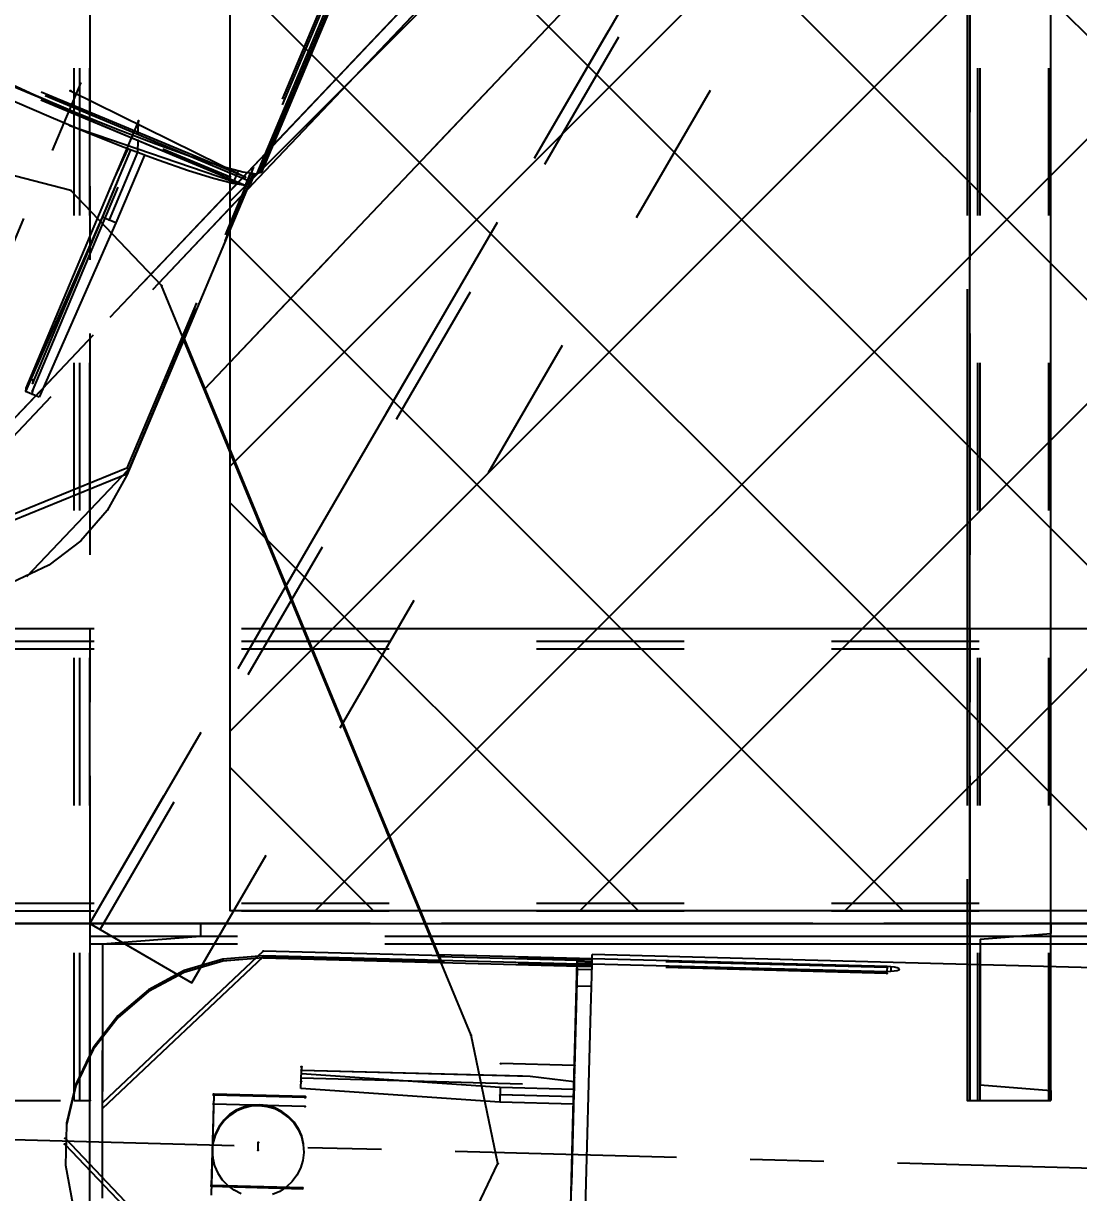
# Model space of a CAD drawing. Header units: millimetres. Extents: x 2368 to 8313, y 7493 to 11698.
# Drawn here: x 5303.79 to 5318.09, y 11269.77 to 11285.62 of the extents above; entities that cross this region are included whole.
import ezdxf

# ---------------------------------------------------------------- set-up
doc = ezdxf.new("R2010")
doc.units = ezdxf.units.MM
for name, pattern in [('XKITLINE00', [0]), ('XKITLINE02', [4, 2, -2]), ('XKITLINE03', [6, 3, -1, 1, -1])]:
    doc.linetypes.add(name, pattern=pattern)
doc.styles.add('ROMANS', font='romans.shx')
doc.dimstyles.new('MD300', dxfattribs={"dimtxt": 2.5, "dimasz": 2.5, "dimexe": 1, "dimexo": 1, "dimgap": 0.5, "dimtad": 1, "dimdec": 1, "dimlfac": 50, "dimrnd": 0.5, "dimdsep": 46, "dimtxsty": 'ROMANS', "dimcen": 1, "dimclrd": 146, "dimclre": 146, "dimclrt": 30, "dimadec": 1, "dimazin": 2, "dimtfac": 1, "dimtdec": 1, "dimtmove": 0, "dimatfit": 1, "dimfxl": 1, "dimtolj": 1, "dimtzin": 0, "dimlwd": -1, "dimlwe": -1, "dimarcsym": 0})

# ---------------------------------------------------------------- blocks, each defined once
blk = doc.blocks.new('*D37')
at = {"color": 146, "transparency": 16777216}
for p, q in [((6544.584, 11276.27), (6544.584, 10979.265)), ((5216.588, 11053.98), (5216.588, 10979.265)), ((5219.088, 10980.265), (6542.084, 10980.265))]:
    blk.add_line(p, q, dxfattribs=at)
for points in [[(5219.088, 10980.681), (5219.088, 10979.848), (5216.588, 10980.265)], [(6542.084, 10980.681), (6542.084, 10979.848), (6544.584, 10980.265)]]:
    blk.add_solid(points, dxfattribs=at)
at = {"layer": 'Defpoints', "color": 0, "transparency": 16777216}
for p in [(6544.584, 11277.27), (5216.588, 11054.98), (6544.584, 10980.265)]:
    blk.add_point(p, dxfattribs=at)
at = {"color": 30, "transparency": 16777216, "insert": (5880.586, 10982.015), "char_height": 2.5, "attachment_point": 5, "style": 'ROMANS'}
blk.add_mtext('\\A1;66400', dxfattribs=at)
blk = doc.blocks.new('*D38')
at = {"color": 146, "transparency": 16777216}
for p, q in [((3888.584, 11276.27), (3888.584, 10968.162)), ((6544.588, 11276.271), (6544.588, 10968.162)), ((6542.088, 10969.162), (3891.084, 10969.162))]:
    blk.add_line(p, q, dxfattribs=at)
for points in [[(3891.084, 10969.579), (3891.084, 10968.745), (3888.584, 10969.162)], [(6542.088, 10969.579), (6542.088, 10968.745), (6544.588, 10969.162)]]:
    blk.add_solid(points, dxfattribs=at)
at = {"layer": 'Defpoints', "color": 0, "transparency": 16777216}
for p in [(3888.584, 11277.27), (6544.588, 11277.271), (3888.584, 10969.162)]:
    blk.add_point(p, dxfattribs=at)
at = {"color": 30, "transparency": 16777216, "insert": (5216.586, 10970.912), "char_height": 2.5, "attachment_point": 5, "style": 'ROMANS'}
blk.add_mtext('\\A1;132800', dxfattribs=at)

msp = doc.modelspace()

# ---------------------------------------------------------------- hatches: boundary and pattern name
h = msp.add_hatch()
h.set_pattern_fill('ANSI37', color=1, scale=0.8, style=0)
h.set_pattern_definition([(45, (2834.9725, 7557.9502), (-1.7960512, 1.7960512), []), (135, (2834.9725, 7557.9502), (-1.7960512, -1.7960512), [])])
h.paths.add_polyline_path([(5426.5882, 11273.5862), (5426.5882, 11311.4162), (5306.5882, 11311.4162), (5306.5882, 11273.5862)])

# ---------------------------------------------------------------- linework, layer by layer
at = {"color": 8, "linetype": 'XKITLINE03'}
for p, q in [((5380.5882, 11465.4767), (5298.5882, 11270.6161)), ((5380.5882, 11465.4767), (5298.5882, 11270.6161)), ((5308.4598, 11287.3605), (5305.1896, 11279.5894)), ((5308.4599, 11287.3605), (5305.1897, 11279.5894)), ((5308.4577, 11287.2809), (5305.1875, 11279.5098)), ((5308.4578, 11287.2809), (5305.1876, 11279.5098)), ((5301.9881, 11285.4623), (5306.8485, 11283.4322)), ((5301.9881, 11285.4623), (5306.8485, 11283.4322)), ((5306.8498, 11283.4817), (5301.9894, 11285.5119)), ((5306.8498, 11283.4817), (5301.9894, 11285.5119)), ((5306.7934, 11283.4247), (5302.0415, 11285.4096)), ((5306.7935, 11283.4247), (5302.0416, 11285.4096)), ((5306.7963, 11283.5344), (5302.0444, 11285.5193)), ((5306.7964, 11283.5344), (5302.0445, 11285.5193)), ((5304.4251, 11284.7065), (5306.7963, 11283.5344)), ((5304.4252, 11284.7065), (5306.7964, 11283.5344)), ((5305.3469, 11284.2991), (5304.9603, 11283.3805)), ((5305.3468, 11284.2991), (5304.9603, 11283.3805)), ((5305.3426, 11284.1399), (5305.3469, 11284.2991)), ((5305.3426, 11284.1399), (5305.3468, 11284.2991)), ((5303.9124, 11280.7412), (5305.3426, 11284.1399)), ((5303.9124, 11280.7412), (5305.3426, 11284.1399)), ((5304.4127, 11284.2376), (5306.7934, 11283.4247)), ((5304.4128, 11284.2376), (5306.7935, 11283.4247)), ((5303.9095, 11280.635), (5305.3398, 11284.0337)), ((5303.9096, 11280.635), (5305.3398, 11284.0337)), ((5305.3398, 11284.0337), (5305.3356, 11283.8745)), ((5305.3398, 11284.0337), (5305.3356, 11283.8745)), ((5305.3356, 11283.8745), (5304.949, 11282.9559)), ((5305.3356, 11283.8745), (5304.9491, 11282.9559)), ((5304.4309, 11283.354), (5302.6846, 11283.8051)), ((5304.431, 11283.354), (5302.6847, 11283.8051)), ((5305.6599, 11282.0653), (5304.4309, 11283.354)), ((5305.6599, 11282.0653), (5304.431, 11283.354)), ((5306.8485, 11283.4322), (5306.863, 11283.4512)), ((5306.8485, 11283.4322), (5306.8629, 11283.4512)), ((5306.863, 11283.4512), (5306.8498, 11283.4817)), ((5306.8629, 11283.4512), (5306.8498, 11283.4817)), ((5309.8567, 11271.9004), (5305.6599, 11282.0653)), ((5309.8567, 11271.9004), (5305.6599, 11282.0653)), ((5303.9136, 11280.7854), (5303.9124, 11280.7412)), ((5303.9135, 11280.7854), (5303.9124, 11280.7412)), ((5303.9084, 11280.5908), (5303.9096, 11280.635)), ((5303.9084, 11280.5908), (5303.9095, 11280.635)), ((5305.1896, 11279.5894), (5301.7605, 11278.192)), ((5305.1897, 11279.5894), (5301.7606, 11278.192)), ((5305.1875, 11279.5098), (5301.7584, 11278.1124)), ((5305.1876, 11279.5098), (5301.7585, 11278.1124)), ((5307.0392, 11273.0426), (5304.351, 11270.5032)), ((5307.0393, 11273.0426), (5304.3511, 11270.5032)), ((5315.4963, 11272.8184), (5307.0392, 11273.0426)), ((5315.4963, 11272.8184), (5307.0393, 11273.0426)), ((5307.0372, 11272.963), (5304.3489, 11270.4236)), ((5307.0371, 11272.963), (5304.3489, 11270.4236)), ((5315.4942, 11272.7388), (5307.0371, 11272.963)), ((5315.4942, 11272.7388), (5307.0372, 11272.963)), ((5311.2964, 11272.8801), (5311.1573, 11267.6325)), ((5311.2965, 11272.8801), (5311.1574, 11267.6325)), ((5311.1586, 11267.6821), (5311.2977, 11272.9296)), ((5311.1587, 11267.6821), (5311.2978, 11272.9296)), ((5311.297, 11272.9011), (5311.161, 11267.7707)), ((5311.297, 11272.9011), (5311.161, 11267.7707)), ((5311.2337, 11270.5155), (5311.297, 11272.9011)), ((5311.2338, 11270.5155), (5311.297, 11272.9011)), ((5311.2975, 11272.9197), (5311.2964, 11272.8801)), ((5311.2975, 11272.9197), (5311.2965, 11272.8801)), ((5311.2978, 11272.9296), (5311.2975, 11272.9197)), ((5311.2977, 11272.9296), (5311.2975, 11272.9197)), ((5311.2941, 11272.7914), (5311.1581, 11267.661)), ((5311.2941, 11272.7914), (5311.1581, 11267.661)), ((5311.2213, 11270.0466), (5311.2941, 11272.7914)), ((5311.2214, 11270.0466), (5311.2941, 11272.7914)), ((5310.2206, 11270.1603), (5309.8567, 11271.9004)), ((5310.2207, 11270.1603), (5309.8567, 11271.9004)), ((5307.5578, 11271.4722), (5307.5566, 11271.4279)), ((5307.5579, 11271.4722), (5307.5567, 11271.4279)), ((5311.2596, 11271.4891), (5310.2599, 11271.5156)), ((5311.2596, 11271.4891), (5310.26, 11271.5156)), ((5311.2553, 11271.3299), (5311.2596, 11271.4891)), ((5311.2554, 11271.3299), (5311.2596, 11271.4891)), ((5307.5526, 11271.2775), (5307.5538, 11271.3218)), ((5307.5527, 11271.2775), (5307.5539, 11271.3218)), ((5307.5538, 11271.3218), (5311.2525, 11271.2237)), ((5307.5539, 11271.3218), (5311.2526, 11271.2237)), ((5307.5566, 11271.4279), (5311.2553, 11271.3299)), ((5307.5567, 11271.4279), (5311.2554, 11271.3299)), ((5311.2525, 11271.2237), (5311.2483, 11271.0645)), ((5311.2526, 11271.2237), (5311.2484, 11271.0645)), ((5306.3673, 11271.0879), (5306.3345, 11269.8532)), ((5306.3672, 11271.0879), (5306.3345, 11269.8532)), ((5306.3676, 11271.1021), (5306.3348, 11269.8674)), ((5306.3676, 11271.1021), (5306.3349, 11269.8674)), ((5307.6068, 11271.055), (5306.3672, 11271.0879)), ((5307.6068, 11271.055), (5306.3673, 11271.0879)), ((5307.6072, 11271.0692), (5306.3676, 11271.1021)), ((5307.6071, 11271.0692), (5306.3676, 11271.1021)), ((5311.2483, 11271.0645), (5310.2486, 11271.091)), ((5311.2484, 11271.0645), (5310.2487, 11271.091)), ((5306.3641, 11270.9676), (5306.3313, 11269.7329)), ((5306.364, 11270.9676), (5306.3313, 11269.7329)), ((5307.6036, 11270.9347), (5306.364, 11270.9676)), ((5307.6036, 11270.9347), (5306.3641, 11270.9676)), ((5462.5882, 11266.2684), (5298.5882, 11270.6161)), ((5462.5882, 11266.2684), (5298.5882, 11270.6161)), ((5304.351, 11270.5032), (5306.9009, 11267.825)), ((5304.3511, 11270.5032), (5306.901, 11267.825)), ((5304.3489, 11270.4236), (5306.8989, 11267.7454)), ((5304.3489, 11270.4236), (5306.8988, 11267.7454)), ((5306.9676, 11270.3409), (5306.9704, 11270.447)), ((5306.9677, 11270.3409), (5306.9705, 11270.447)), ((5309.1997, 11268.0255), (5310.2206, 11270.1603)), ((5309.1997, 11268.0255), (5310.2207, 11270.1603)), ((5306.3348, 11269.8674), (5307.5744, 11269.8345)), ((5306.3349, 11269.8674), (5307.5745, 11269.8345)), ((5306.3345, 11269.8532), (5307.5741, 11269.8203)), ((5306.3345, 11269.8532), (5307.574, 11269.8203))]:
    msp.add_line(p, q, dxfattribs=at)
at = {"color": 8, "linetype": 'XKITLINE00'}
for p, q in [((5373.5705, 11441.7652), (5307.0141, 11283.6041)), ((5308.4916, 11287.2516), (5306.9454, 11283.5773)), ((5308.5305, 11287.2657), (5306.9843, 11283.5914)), ((5303.9298, 11284.6543), (5303.3981, 11284.8944)), ((5304.4899, 11284.4142), (5303.9298, 11284.6543)), ((5304.1623, 11284.3434), (5303.6722, 11284.5581)), ((5304.6633, 11284.1342), (5304.1623, 11284.3434)), ((5305.0503, 11284.1862), (5304.4899, 11284.4142)), ((5305.1539, 11283.9392), (5304.6633, 11284.1342)), ((5305.5829, 11283.9818), (5305.0503, 11284.1862)), ((5306.0611, 11283.8112), (5305.5829, 11283.9818)), ((5305.2407, 11283.9066), (5304.8568, 11282.9944)), ((5305.201, 11283.9215), (5305.0157, 11283.5211)), ((5305.4278, 11283.8359), (5305.0413, 11282.9174)), ((5305.4195, 11283.8394), (5305.1539, 11283.9392)), ((5305.4278, 11283.8359), (5305.4195, 11283.8394)), ((5305.4278, 11283.8363), (5305.4278, 11283.8359)), ((5305.6137, 11283.7665), (5305.428, 11283.8362)), ((5306.4608, 11283.6829), (5306.0611, 11283.8112)), ((5306.0233, 11283.6235), (5305.6137, 11283.7665)), ((5306.762, 11283.6034), (5306.4608, 11283.6829)), ((5305.0157, 11283.5211), (5303.8174, 11280.6735)), ((5306.9068, 11283.5828), (5305.1872, 11279.4965)), ((5306.3654, 11283.5161), (5306.0233, 11283.6235)), ((5306.6258, 11283.449), (5306.3654, 11283.5161)), ((5306.6979, 11283.6203), (5306.6258, 11283.449)), ((5306.9454, 11283.5773), (5306.762, 11283.6034)), ((5306.8626, 11283.5891), (5306.7935, 11283.4247)), ((5306.9116, 11283.5821), (5306.8485, 11283.4322)), ((5306.9185, 11283.5811), (5306.8592, 11283.4402)), ((5306.9843, 11283.5914), (5306.9563, 11283.6031)), ((5307.0141, 11283.6041), (5306.9843, 11283.5914)), ((5306.7935, 11283.4247), (5306.6258, 11283.449)), ((5306.8485, 11283.4322), (5306.8441, 11283.434)), ((5306.8592, 11283.4402), (5306.8485, 11283.4322)), ((5304.8568, 11282.9944), (5303.8162, 11280.6293)), ((5305.0413, 11282.9174), (5304.0007, 11280.5522)), ((5305.0413, 11282.9174), (5304.8568, 11282.9944)), ((5305.9572, 11281.3264), (5309.431, 11272.9128)), ((5305.9651, 11281.345), (5309.4467, 11272.9124)), ((5303.8174, 11280.6735), (5303.8162, 11280.6293)), ((5304.0007, 11280.5522), (5303.8162, 11280.6293)), ((5305.1872, 11279.4965), (5304.9238, 11279.0182)), ((5304.9238, 11279.0182), (5304.5664, 11278.6049)), ((5304.5664, 11278.6049), (5304.1304, 11278.2747)), ((5304.1304, 11278.2747), (5303.6351, 11278.042)), ((5306.4908, 11272.9071), (5305.9656, 11272.7524)), ((5306.4915, 11272.9337), (5305.9663, 11272.7789)), ((5307.0368, 11272.9497), (5306.4908, 11272.9071)), ((5306.4915, 11272.9337), (5306.4908, 11272.9071)), ((5307.0375, 11272.9762), (5306.4915, 11272.9337)), ((5307.0375, 11272.9762), (5307.0368, 11272.9497)), ((5307.0368, 11272.9497), (5311.4953, 11272.8315)), ((5311.496, 11272.858), (5307.0375, 11272.9762)), ((5311.4981, 11272.9377), (5309.4134, 11272.9929)), ((5311.2974, 11272.9164), (5309.4284, 11272.966)), ((5311.2965, 11272.8801), (5311.296, 11272.8633)), ((5311.2965, 11272.8801), (5311.2978, 11272.9284)), ((5311.4964, 11272.8748), (5311.2965, 11272.8801)), ((5311.497, 11272.8983), (5311.2971, 11272.9036)), ((5311.4977, 11272.9243), (5311.2978, 11272.9296)), ((5311.4977, 11272.9231), (5311.2978, 11272.9284)), ((5311.4962, 11272.8667), (5311.4996, 11272.9941)), ((5311.4964, 11272.8748), (5311.4962, 11272.8667)), ((5315.4967, 11272.8319), (5311.4981, 11272.9379)), ((5449.9715, 11269.3232), (5311.4996, 11272.9941)), ((5305.9656, 11272.7524), (5305.4842, 11272.4923)), ((5305.9663, 11272.7789), (5305.4849, 11272.5188)), ((5311.251, 11271.1644), (5311.2941, 11272.7914)), ((5311.4941, 11272.7861), (5311.2941, 11272.7914)), ((5311.4799, 11272.2505), (5311.4962, 11272.8667)), ((5315.4948, 11272.7607), (5311.4962, 11272.8667)), ((5315.4967, 11272.8319), (5315.4948, 11272.7607)), ((5315.5475, 11272.7648), (5315.4948, 11272.7607)), ((5315.5492, 11272.8289), (5315.4967, 11272.8319)), ((5315.5492, 11272.8289), (5315.5475, 11272.7648)), ((5315.5949, 11272.7676), (5315.5475, 11272.7648)), ((5315.5964, 11272.8228), (5315.5492, 11272.8289)), ((5315.6327, 11272.7741), (5315.5949, 11272.7676)), ((5315.6338, 11272.8142), (5315.5964, 11272.8228)), ((5315.6571, 11272.783), (5315.6327, 11272.7741)), ((5315.6577, 11272.8041), (5315.6338, 11272.8142)), ((5315.6657, 11272.7933), (5315.6571, 11272.783)), ((5315.6577, 11272.8041), (5315.6657, 11272.7933)), ((5311.4881, 11272.5611), (5311.2882, 11272.5664)), ((5305.4842, 11272.4923), (5305.0676, 11272.1381)), ((5305.4849, 11272.5188), (5305.0683, 11272.1647)), ((5311.3559, 11267.5751), (5311.4799, 11272.2505)), ((5305.0676, 11272.1381), (5304.7341, 11271.7054)), ((5305.0683, 11272.1647), (5304.7348, 11271.732)), ((5304.7341, 11271.7054), (5304.4981, 11271.2131)), ((5304.7348, 11271.732), (5304.4989, 11271.2396)), ((5307.5501, 11271.178), (5307.5565, 11271.4213)), ((5310.2513, 11271.1905), (5307.5553, 11271.3771)), ((5310.6554, 11271.3392), (5307.5565, 11271.4213)), ((5311.2538, 11271.2702), (5310.6554, 11271.3392)), ((5304.4981, 11271.2131), (5304.3702, 11270.6826)), ((5304.4989, 11271.2396), (5304.3709, 11270.7092)), ((5310.2461, 11270.9914), (5307.5501, 11271.178)), ((5310.2513, 11271.1905), (5310.2461, 11270.9914)), ((5311.251, 11271.164), (5310.2513, 11271.1905)), ((5311.1932, 11268.9825), (5311.2508, 11271.155)), ((5311.251, 11271.164), (5311.2508, 11271.155)), ((5311.251, 11271.1644), (5311.251, 11271.164)), ((5311.2457, 11270.9649), (5310.2461, 11270.9914)), ((5306.5814, 11270.8102), (5306.503, 11270.7361)), ((5306.5818, 11270.8244), (5306.5034, 11270.7503)), ((5306.6716, 11270.8696), (5306.5814, 11270.8102)), ((5306.672, 11270.8837), (5306.5818, 11270.8244)), ((5306.7707, 11270.9125), (5306.6716, 11270.8696)), ((5306.7711, 11270.9266), (5306.672, 11270.8837)), ((5306.8758, 11270.9376), (5306.7707, 11270.9125)), ((5306.8762, 11270.9517), (5306.7711, 11270.9266)), ((5306.9837, 11270.9441), (5306.8758, 11270.9376)), ((5306.984, 11270.9582), (5306.8762, 11270.9517)), ((5306.984, 11270.9582), (5306.9837, 11270.9441)), ((5307.091, 11270.9318), (5306.9837, 11270.9441)), ((5307.0914, 11270.946), (5306.984, 11270.9582)), ((5307.1947, 11270.9012), (5307.091, 11270.9318)), ((5307.195, 11270.9154), (5307.0914, 11270.946)), ((5307.2914, 11270.8532), (5307.1947, 11270.9012)), ((5307.2917, 11270.8673), (5307.195, 11270.9154)), ((5307.3782, 11270.7891), (5307.2914, 11270.8532)), ((5307.3786, 11270.8032), (5307.2917, 11270.8673)), ((5304.3702, 11270.6826), (5304.3557, 11270.1372)), ((5304.3709, 11270.7092), (5304.3702, 11270.6826)), ((5306.4391, 11270.6638), (5306.3909, 11270.5675)), ((5306.503, 11270.7361), (5306.4387, 11270.6496)), ((5306.5034, 11270.7503), (5306.4391, 11270.6638)), ((5307.3782, 11270.7891), (5307.4526, 11270.711)), ((5307.3786, 11270.8032), (5307.453, 11270.7251)), ((5307.4526, 11270.711), (5307.5122, 11270.6212)), ((5307.453, 11270.7251), (5307.5126, 11270.6353)), ((5306.3905, 11270.5533), (5306.3598, 11270.4501)), ((5306.3909, 11270.5675), (5306.3601, 11270.4643)), ((5306.4387, 11270.6496), (5306.3905, 11270.5533)), ((5307.5122, 11270.6212), (5307.5553, 11270.5224)), ((5307.5126, 11270.6353), (5307.5557, 11270.5366)), ((5307.5553, 11270.5224), (5307.5805, 11270.4178)), ((5307.5557, 11270.5366), (5307.5809, 11270.4319)), ((5306.3598, 11270.4501), (5306.3475, 11270.3432)), ((5306.3475, 11270.3432), (5306.3541, 11270.2357)), ((5307.5805, 11270.4178), (5307.5871, 11270.3103)), ((5306.3541, 11270.2357), (5306.3793, 11270.131)), ((5307.5748, 11270.2033), (5307.5441, 11270.1001)), ((5307.5871, 11270.3103), (5307.5748, 11270.2033)), ((5304.3557, 11270.1372), (5304.4554, 11269.6008)), ((5306.3793, 11270.131), (5306.4224, 11270.0323)), ((5306.4224, 11270.0323), (5306.482, 11269.9425)), ((5307.5441, 11270.1001), (5307.4959, 11270.0038)), ((5306.482, 11269.9425), (5306.5564, 11269.8644)), ((5306.6432, 11269.8003), (5306.5564, 11269.8644)), ((5307.4316, 11269.9173), (5307.3531, 11269.8433)), ((5307.4959, 11270.0038), (5307.4316, 11269.9173)), ((5306.7399, 11269.7522), (5306.6432, 11269.8003)), ((5307.263, 11269.7839), (5307.1639, 11269.741)), ((5307.3531, 11269.8433), (5307.263, 11269.7839))]:
    msp.add_line(p, q, dxfattribs=at)
at = {"color": 1, "linetype": 'XKITLINE03'}
for p, q in [((5316.6571, 11293.9667), (5297.1672, 11273.4162)), ((5297.1672, 11273.4162), (5316.6572, 11293.9667)), ((5316.6571, 11293.9667), (5297.1672, 11273.4162)), ((5304.6882, 11273.4162), (5316.6281, 11293.9667)), ((5304.6882, 11293.4162), (5304.6882, 11271.0162)), ((5316.5882, 11271.0162), (5316.5882, 11293.4162)), ((5316.6172, 11293.4162), (5316.6172, 11271.0162)), ((5316.6172, 11271.0162), (5316.6172, 11293.4162)), ((5316.6172, 11293.4162), (5316.6172, 11271.0162)), ((5462.4534, 11273.4162), (5298.7444, 11273.4162)), ((5462.4534, 11273.4162), (5298.7444, 11273.4162)), ((5298.7445, 11273.4162), (5462.4535, 11273.4162)), ((5298.7445, 11273.4162), (5462.4535, 11273.4162)), ((5304.6882, 11273.4162), (5304.6881, 11273.4162)), ((5428.4882, 11273.4162), (5304.6882, 11273.4162)), ((5316.6172, 11273.4162), (5316.6172, 11273.4162)), ((5316.6172, 11273.4162), (5316.6172, 11273.4162))]:
    msp.add_line(p, q, dxfattribs=at)
at = {"color": 3, "linetype": 'XKITLINE02'}
for p, q in [((5297.1672, 11273.4162), (5316.6572, 11293.9667)), ((5304.6882, 11273.4162), (5316.6281, 11293.9667)), ((5304.6882, 11273.4162), (5316.6282, 11293.9667)), ((5297.2833, 11273.3061), (5316.7733, 11293.8566)), ((5304.8265, 11273.3358), (5316.7665, 11293.8863)), ((5304.8265, 11273.3358), (5316.7665, 11293.8863)), ((5304.4754, 11271.0162), (5304.4754, 11293.4162)), ((5304.5522, 11271.0162), (5304.5522, 11293.4162)), ((5304.6882, 11271.0162), (5304.6882, 11293.4162)), ((5316.5882, 11271.0162), (5316.5882, 11293.4162)), ((5316.6172, 11271.0162), (5316.6172, 11293.4162)), ((5316.7282, 11271.0162), (5316.7282, 11293.4162)), ((5316.7572, 11271.0162), (5316.7572, 11293.4162)), ((5316.7572, 11271.0162), (5316.7572, 11293.4162)), ((5316.7572, 11271.0162), (5316.7572, 11293.4162)), ((5317.6882, 11271.0162), (5317.6882, 11293.4162)), ((5317.7172, 11271.0162), (5317.7172, 11293.4162)), ((5306.0716, 11272.6124), (5318.0116, 11293.1629)), ((5298.3282, 11272.3152), (5317.8181, 11292.8657)), ((5297.1672, 11273.4162), (5307.1614, 11283.9542)), ((5297.1672, 11273.4162), (5307.1614, 11283.9542)), ((5297.2833, 11273.3061), (5306.8087, 11283.3498)), ((5297.2833, 11273.3061), (5306.8087, 11283.3498)), ((5298.3281, 11272.3152), (5306.2462, 11280.6641)), ((5298.3281, 11272.3152), (5306.2462, 11280.6641)), ((5298.7444, 11277.4162), (5462.4534, 11277.4162)), ((5298.7444, 11277.4162), (5307.5871, 11277.4162)), ((5298.7444, 11277.4162), (5462.4534, 11277.4162)), ((5298.7444, 11277.4162), (5307.5871, 11277.4162)), ((5298.7445, 11277.4162), (5462.4535, 11277.4162)), ((5298.7445, 11277.4162), (5462.4535, 11277.4162)), ((5316.6172, 11277.4162), (5317.7172, 11277.4162)), ((5316.6172, 11277.4162), (5317.7172, 11277.4162)), ((5298.7444, 11277.2462), (5462.4534, 11277.2462)), ((5298.7444, 11277.2462), (5462.4534, 11277.2462)), ((5298.7445, 11277.2462), (5462.4535, 11277.2462)), ((5298.7445, 11277.2462), (5462.4535, 11277.2462)), ((5298.7444, 11277.1398), (5462.4534, 11277.1398)), ((5298.7444, 11277.1398), (5462.4534, 11277.1398)), ((5298.7445, 11277.1398), (5462.4535, 11277.1398)), ((5298.7445, 11277.1398), (5462.4535, 11277.1398)), ((5298.7444, 11273.6926), (5462.4534, 11273.6926)), ((5298.7444, 11273.6926), (5462.4534, 11273.6926)), ((5298.7445, 11273.6926), (5462.4535, 11273.6926)), ((5298.7445, 11273.6926), (5462.4535, 11273.6926)), ((5298.7444, 11273.5862), (5462.4534, 11273.5862)), ((5298.7444, 11273.5862), (5462.4534, 11273.5862)), ((5298.7445, 11273.5862), (5462.4535, 11273.5862)), ((5298.7445, 11273.5862), (5462.4535, 11273.5862)), ((5298.7444, 11273.4162), (5309.2386, 11273.4162)), ((5298.7444, 11273.4162), (5309.2386, 11273.4162)), ((5298.7445, 11273.4162), (5462.4535, 11273.4162)), ((5298.7445, 11273.4162), (5462.4535, 11273.4162)), ((5304.6881, 11273.4162), (5306.1882, 11273.4162)), ((5304.6881, 11269.4162), (5304.6881, 11273.4162)), ((5304.6882, 11269.4162), (5304.6882, 11273.4162)), ((5304.6882, 11273.4162), (5428.4882, 11273.4162)), ((5304.6882, 11273.4162), (5304.6882, 11269.4162)), ((5304.6882, 11273.4162), (5306.0716, 11272.6124)), ((5304.6882, 11273.4162), (5304.8265, 11273.3358)), ((5304.6882, 11273.4162), (5304.6882, 11273.4162)), ((5306.1881, 11273.4162), (5306.1881, 11273.2462)), ((5306.1882, 11273.4162), (5306.1882, 11273.2462)), ((5306.5882, 11273.4162), (5306.5882, 11273.4162)), ((5306.5882, 11273.4162), (5426.5882, 11273.4162)), ((5316.6172, 11273.4162), (5317.7172, 11273.4162)), ((5316.6172, 11273.4162), (5317.7172, 11273.4162)), ((5316.6172, 11273.4162), (5317.7172, 11273.4162)), ((5316.6172, 11273.4162), (5316.6172, 11271.0162)), ((5316.6172, 11273.4162), (5316.6172, 11271.0162)), ((5316.6172, 11273.4162), (5317.7172, 11273.4162)), ((5316.6172, 11273.4162), (5316.6172, 11271.0162)), ((5316.6172, 11273.4162), (5316.6172, 11271.0162)), ((5317.7172, 11273.4162), (5317.7172, 11273.2802)), ((5317.7172, 11273.4162), (5317.7172, 11273.2802)), ((5317.7172, 11273.4162), (5317.7172, 11273.2802)), ((5317.7172, 11273.4162), (5317.7172, 11273.2802)), ((5304.6882, 11273.2462), (5309.3088, 11273.2462)), ((5304.8265, 11273.3358), (5304.8265, 11273.3358)), ((5304.8581, 11273.1398), (5306.1881, 11273.2462)), ((5304.8582, 11273.1398), (5306.1882, 11273.2462)), ((5306.1882, 11273.2462), (5306.1881, 11273.2462)), ((5316.6172, 11273.2462), (5317.7172, 11273.2462)), ((5316.7572, 11273.2034), (5317.7172, 11273.2802)), ((5316.7572, 11273.2034), (5317.7172, 11273.2802)), ((5316.7572, 11273.2034), (5317.7172, 11273.2802)), ((5316.7572, 11273.2034), (5316.7572, 11271.229)), ((5316.7572, 11273.2034), (5316.7572, 11271.229)), ((5316.7572, 11273.2034), (5316.7572, 11271.229)), ((5316.7572, 11273.2034), (5316.7572, 11273.2034)), ((5316.7572, 11273.2034), (5316.7572, 11271.229)), ((5317.7172, 11273.2802), (5317.7172, 11273.2802)), ((5304.6882, 11273.1398), (5309.3527, 11273.1398)), ((5304.8582, 11273.1398), (5304.8581, 11273.1398)), ((5304.8581, 11269.6926), (5304.8581, 11273.1398)), ((5304.8582, 11273.1398), (5304.8582, 11269.6926)), ((5316.6172, 11273.1398), (5317.7172, 11273.1398)), ((5316.6172, 11271.0162), (5316.6172, 11272.8584)), ((5316.6172, 11271.0162), (5316.6172, 11272.8584)), ((5317.7172, 11271.0162), (5317.7172, 11272.8293)), ((5317.7172, 11271.0162), (5317.7172, 11272.8293)), ((5316.7572, 11271.229), (5317.7172, 11271.1522)), ((5316.7572, 11271.229), (5317.7172, 11271.1522)), ((5316.7572, 11271.229), (5316.7572, 11271.229)), ((5316.7572, 11271.229), (5317.7172, 11271.1522)), ((5317.7172, 11271.1522), (5317.7172, 11271.0162)), ((5317.7172, 11271.1522), (5317.7172, 11271.0162)), ((5317.7172, 11271.1522), (5317.7172, 11271.0162)), ((5317.7172, 11271.1522), (5317.7172, 11271.1522)), ((5317.7172, 11271.1522), (5317.7172, 11271.0162)), ((5302.2882, 11271.0162), (5304.6882, 11271.0162)), ((5304.4754, 11271.0162), (5304.6882, 11271.0162)), ((5316.5882, 11271.0162), (5317.6882, 11271.0162)), ((5316.6172, 11271.0162), (5317.7172, 11271.0162)), ((5316.6172, 11271.0162), (5317.7172, 11271.0162)), ((5316.6172, 11271.0162), (5317.7172, 11271.0162)), ((5316.6172, 11271.0162), (5317.7172, 11271.0162)), ((5316.6172, 11271.0162), (5317.7172, 11271.0162))]:
    msp.add_line(p, q, dxfattribs=at)
at = {"color": 7, "linetype": 'XKITLINE00'}
for p, q in [((5306.8087, 11283.3498), (5315.0942, 11292.0862)), ((5306.8087, 11283.3498), (5315.0942, 11292.0862)), ((5307.1614, 11283.9542), (5314.8737, 11292.0862)), ((5307.1614, 11283.9542), (5314.8737, 11292.0862)), ((5316.6172, 11272.8584), (5316.6172, 11292.0862)), ((5316.6172, 11272.8584), (5316.6172, 11292.0862)), ((5317.7172, 11272.8293), (5317.7172, 11292.0862)), ((5317.7172, 11272.8293), (5317.7172, 11292.0862)), ((5306.2462, 11280.6641), (5316.6172, 11291.5995)), ((5306.2462, 11280.6641), (5316.6172, 11291.5995)), ((5307.5871, 11277.4162), (5316.6172, 11277.4162)), ((5307.5871, 11277.4162), (5316.6172, 11277.4162)), ((5317.7172, 11277.4162), (5331.2034, 11277.4162)), ((5317.7172, 11277.4162), (5331.2034, 11277.4162)), ((5309.2386, 11273.4162), (5316.6172, 11273.4162)), ((5309.2386, 11273.4162), (5316.6172, 11273.4162)), ((5317.7172, 11273.4162), (5334.9696, 11273.4162)), ((5317.7172, 11273.4162), (5334.9696, 11273.4162)), ((5309.3088, 11273.2462), (5316.6172, 11273.2462)), ((5317.7172, 11273.2462), (5335.1296, 11273.2462)), ((5309.3527, 11273.1398), (5316.6172, 11273.1398)), ((5317.7172, 11273.1398), (5335.2298, 11273.1398))]:
    msp.add_line(p, q, dxfattribs=at)
msp.add_lwpolyline([(5306.5882, 11311.4162), (5426.5882, 11311.4162), (5426.5882, 11273.5862), (5306.5882, 11273.5862)], close=True)
at = {"color": 1}
msp.add_lwpolyline([(5306.5882, 11311.4162), (5426.5882, 11311.4162), (5426.5882, 11273.5862), (5306.5882, 11273.5862)], close=True, dxfattribs=at)
at = {"color": 8, "linetype": 'XKITLINE00'}
for centre in [(5304.4251, 11284.7065), (5304.4252, 11284.7065), (5305.3468, 11284.2991), (5305.3468, 11284.2991), (5305.3469, 11284.2991), (5305.3469, 11284.2991), (5304.4127, 11284.2376), (5304.4128, 11284.2376), (5305.3426, 11284.1399), (5305.3426, 11284.1399), (5305.3426, 11284.1399), (5305.3426, 11284.1399), (5305.3398, 11284.0337), (5305.3398, 11284.0337), (5305.3398, 11284.0337), (5305.3398, 11284.0337), (5305.3356, 11283.8745), (5305.3356, 11283.8745), (5305.3356, 11283.8745), (5305.3356, 11283.8745), (5306.7963, 11283.5344), (5306.7963, 11283.5344), (5306.7964, 11283.5344), (5306.7964, 11283.5344), (5304.4309, 11283.354), (5304.4309, 11283.354), (5304.431, 11283.354), (5304.431, 11283.354), (5304.9603, 11283.3805), (5304.9603, 11283.3805), (5306.7934, 11283.4247), (5306.7934, 11283.4247), (5306.7935, 11283.4247), (5306.7935, 11283.4247), (5306.8485, 11283.4322), (5306.8485, 11283.4322), (5306.8485, 11283.4322), (5306.8485, 11283.4322), (5306.8498, 11283.4817), (5306.8498, 11283.4817), (5306.8498, 11283.4817), (5306.8498, 11283.4817), (5306.8629, 11283.4512), (5306.8629, 11283.4512), (5306.863, 11283.4512), (5306.863, 11283.4512), (5304.949, 11282.9559), (5304.9491, 11282.9559), (5305.6599, 11282.0653), (5305.6599, 11282.0653), (5305.6599, 11282.0653), (5305.6599, 11282.0653), (5303.9124, 11280.7412), (5303.9124, 11280.7412), (5303.9124, 11280.7412), (5303.9124, 11280.7412), (5303.9135, 11280.7854), (5303.9136, 11280.7854), (5303.9084, 11280.5908), (5303.9084, 11280.5908), (5303.9095, 11280.635), (5303.9095, 11280.635), (5303.9096, 11280.635), (5303.9096, 11280.635), (5305.1896, 11279.5894), (5305.1896, 11279.5894), (5305.1897, 11279.5894), (5305.1897, 11279.5894), (5305.1875, 11279.5098), (5305.1875, 11279.5098), (5305.1876, 11279.5098), (5305.1876, 11279.5098), (5307.0392, 11273.0426), (5307.0392, 11273.0426), (5307.0393, 11273.0426), (5307.0393, 11273.0426), (5307.0371, 11272.963), (5307.0371, 11272.963), (5307.0372, 11272.963), (5307.0372, 11272.963), (5311.2964, 11272.8801), (5311.2964, 11272.8801), (5311.2965, 11272.8801), (5311.2965, 11272.8801), (5311.297, 11272.9011), (5311.297, 11272.9011), (5311.297, 11272.9011), (5311.297, 11272.9011), (5311.2975, 11272.9197), (5311.2975, 11272.9197), (5311.2975, 11272.9197), (5311.2975, 11272.9197), (5311.2977, 11272.9296), (5311.2977, 11272.9296), (5311.2978, 11272.9296), (5311.2978, 11272.9296), (5311.2941, 11272.7914), (5311.2941, 11272.7914), (5311.2941, 11272.7914), (5311.2941, 11272.7914), (5315.4942, 11272.7388), (5315.4942, 11272.7388), (5315.4963, 11272.8184), (5315.4963, 11272.8184), (5309.8567, 11271.9004), (5309.8567, 11271.9004), (5309.8567, 11271.9004), (5309.8567, 11271.9004), (5307.5578, 11271.4722), (5307.5579, 11271.4722), (5310.2599, 11271.5156), (5310.26, 11271.5156), (5311.2596, 11271.4891), (5311.2596, 11271.4891), (5311.2596, 11271.4891), (5311.2596, 11271.4891), (5307.5538, 11271.3218), (5307.5538, 11271.3218), (5307.5539, 11271.3218), (5307.5539, 11271.3218), (5307.5566, 11271.4279), (5307.5566, 11271.4279), (5307.5567, 11271.4279), (5307.5567, 11271.4279), (5311.2553, 11271.3299), (5311.2553, 11271.3299), (5311.2554, 11271.3299), (5311.2554, 11271.3299), (5307.5526, 11271.2775), (5307.5527, 11271.2775), (5311.2525, 11271.2237), (5311.2525, 11271.2237), (5311.2526, 11271.2237), (5311.2526, 11271.2237), (5306.364, 11270.9676), (5306.364, 11270.9676), (5306.3641, 11270.9676), (5306.3641, 11270.9676), (5306.3672, 11271.0879), (5306.3672, 11271.0879), (5306.3673, 11271.0879), (5306.3673, 11271.0879), (5306.3676, 11271.1021), (5306.3676, 11271.1021), (5306.3676, 11271.1021), (5306.3676, 11271.1021), (5307.6068, 11271.055), (5307.6068, 11271.055), (5307.6071, 11271.0692), (5307.6072, 11271.0692), (5310.2486, 11271.091), (5310.2487, 11271.091), (5311.2483, 11271.0645), (5311.2483, 11271.0645), (5311.2484, 11271.0645), (5311.2484, 11271.0645), (5307.6036, 11270.9347), (5307.6036, 11270.9347), (5304.351, 11270.5032), (5304.351, 11270.5032), (5304.3511, 11270.5032), (5304.3511, 11270.5032), (5311.2337, 11270.5155), (5311.2338, 11270.5155), (5304.3489, 11270.4236), (5304.3489, 11270.4236), (5304.3489, 11270.4236), (5304.3489, 11270.4236), (5306.9676, 11270.3409), (5306.9677, 11270.3409), (5306.9704, 11270.447), (5306.9705, 11270.447), (5310.2206, 11270.1603), (5310.2206, 11270.1603), (5310.2207, 11270.1603), (5310.2207, 11270.1603), (5311.2213, 11270.0466), (5311.2214, 11270.0466), (5306.3348, 11269.8674), (5306.3348, 11269.8674), (5306.3349, 11269.8674), (5306.3349, 11269.8674), (5306.3345, 11269.8532), (5306.3345, 11269.8532), (5306.3345, 11269.8532), (5306.3345, 11269.8532), (5307.574, 11269.8203), (5307.5741, 11269.8203), (5307.5744, 11269.8345), (5307.5745, 11269.8345)]:
    msp.add_circle(centre, 0.004, dxfattribs=at)
at = {"color": 1, "linetype": 'XKITLINE00'}
for centre in [(5304.6882, 11273.4162), (5304.6882, 11273.4162), (5304.6882, 11273.4162), (5316.6172, 11273.4162), (5316.6172, 11273.4162), (5304.6882, 11271.0162), (5316.5882, 11271.0162), (5316.6172, 11271.0162), (5316.6172, 11271.0162), (5316.6172, 11271.0162)]:
    msp.add_circle(centre, 0.004, dxfattribs=at)

# ---------------------------------------------------------------- dimensions: what is measured, and where the dimension line sits
for base, p1, p2, picture, middle in [((3888.5836, 10969.1621), (6544.5882, 11277.2708), (3888.5836, 11277.2703), '*D38', (5216.5859, 10970.9121)), ((6544.5838, 10980.2647), (5216.5882, 11054.9804), (6544.5838, 11277.2701), '*D37', (5880.586, 10982.0147))]:
    dim = msp.add_linear_dim(base=base, p1=p1, p2=p2, dimstyle='MD300')
    dim.commit()
    dim.dimension.update_dxf_attribs({"geometry": picture, "text_midpoint": middle})

doc.saveas('drawing.dxf')
